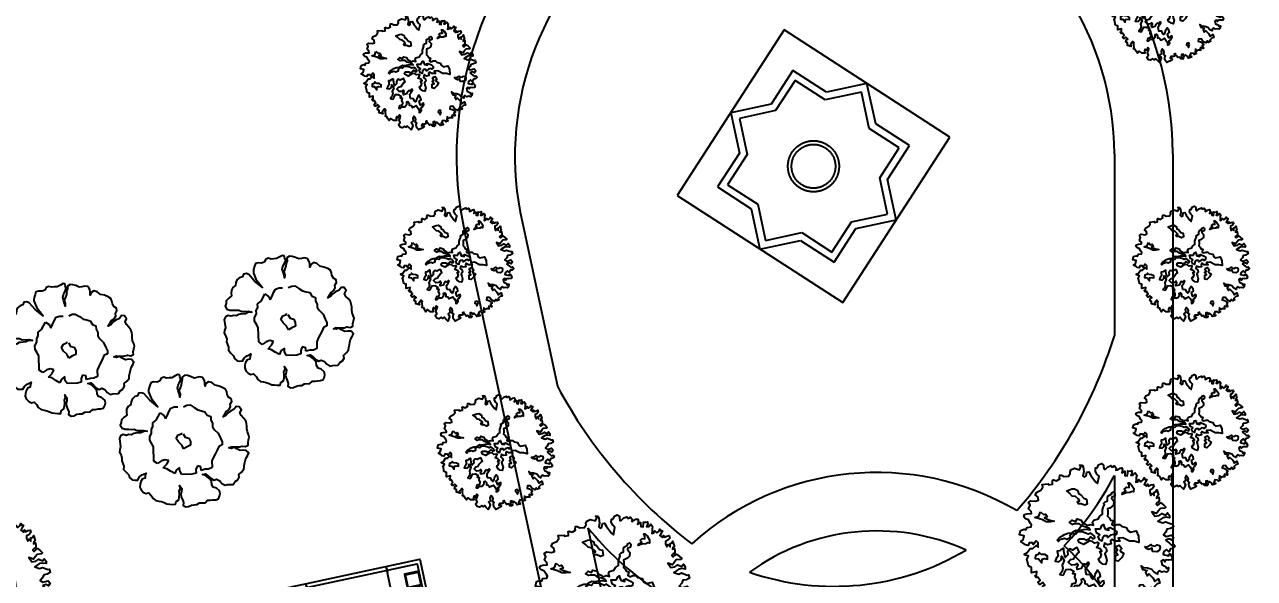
# Model space of a CAD drawing. Header units: inches. Extents: x -48022 to 80112, y -8164 to 5118.
# Drawn here: x 63369 to 65391, y 2046 to 2956 of the extents above; entities that cross this region are included whole.
import ezdxf
from ezdxf.xclip import XClip

# ---------------------------------------------------------------- set-up
doc = ezdxf.new("R2010")
doc.units = ezdxf.units.IN
doc.header["$LTSCALE"] = 10
doc.header["$XCLIPFRAME"] = 0
doc.header["$PDMODE"] = 32
doc.linetypes.add('Amconstr', pattern=[9999, 9999, 0])
for name, color, linetype in [('06--LINE-2', 2, 'Continuous'), ('MS GATE', 1, 'Continuous'), ('roads & footpath', 161, 'Continuous'), ('trees', 109, 'Continuous')]:
    doc.layers.add(name, color=color, linetype=linetype)
doc.layers.add('07--DIM-3', color=3, linetype='Continuous', lineweight=35)
doc.styles.add('TIME NEW', font='times.ttf')
doc.dimstyles.new('Copy of Dim 1-32', dxfattribs={"dimtxt": 120, "dimasz": 96, "dimexe": 96, "dimexo": 96, "dimgap": 24, "dimtad": 1, "dimdec": 0, "dimzin": 3, "dimdsep": 46, "dimlunit": 4, "dimtxsty": 'TIME NEW', "dimblk": 'ARCHTICK', "dimcen": 24, "dimdle": 96, "dimclrd": 1, "dimclre": 1, "dimclrt": 3, "dimadec": 0, "dimazin": 0, "dimtfac": 1, "dimtdec": 0, "dimtofl": 0, "dimtmove": 0, "dimatfit": 3, "dimfxl": 0, "dimtolj": 1, "dimtzin": 0, "dimarcsym": 0})

# ---------------------------------------------------------------- blocks, each defined once
blk = doc.blocks.new('_ArchTick')
at = {"color": 0, "const_width": 0.15}
blk.add_lwpolyline([(-0.5, -0.5), (0.5, 0.5)], dxfattribs=at)
blk = doc.blocks.new('*D17')
at = {"layer": '07--DIM-3', "color": 1, "linetype": 'Amconstr', "lineweight": -2, "transparency": 16777216}
for p, q in [((71848.7, 4872.3), (71815.1, 5117.5)), ((55388.5, 2769.5), (71923.3, 5035.4)), ((55504.2, 2632.4), (55470.6, 2877.6))]:
    blk.add_line(p, q, dxfattribs=at)
at = {"layer": 'Defpoints', "color": 0, "linetype": 'Amconstr', "transparency": 16777216}
for p in [(71828.1, 5022.4), (71861.8, 4777.2), (55517.2, 2537.3)]:
    blk.add_point(p, dxfattribs=at)
at = {"layer": '07--DIM-3', "color": 1, "linetype": 'Amconstr', "lineweight": -2, "transparency": 16777216, "xscale": 96, "yscale": 96, "zscale": 96}
for p, rotation in [((71828.1, 5022.4), 7.80334522776029), ((55483.6, 2782.5), 187.8033452277602)]:
    blk.add_blockref('_ArchTick', p, dxfattribs=dict(at, rotation=rotation))
at = {"layer": '07--DIM-3', "color": 3, "linetype": 'Amconstr', "lineweight": 25, "transparency": 16777216, "insert": (63644.3, 3986.9), "char_height": 120, "attachment_point": 5, "rotation": 7.8033, "style": 'TIME NEW'}
blk.add_mtext('\\A1;1374\'-9"', dxfattribs=at)
blk = doc.blocks.new('Arpls006')
at = {"color": 0, "linetype": 'ByBlock'}
for points in [[(-0.0029, 0.4648), (0.006, 0.4861), (0.0241, 0.4949), (0.0386, 0.4845), (0.0386, 0.4721), (0.0423, 0.4576), (0.0511, 0.4576), (0.0671, 0.4737), (0.0884, 0.4809), (0.092, 0.4721), (0.1008, 0.4721), (0.1117, 0.4788), (0.1226, 0.4648), (0.1205, 0.4503), (0.1278, 0.4524), (0.1475, 0.4648), (0.1599, 0.4664), (0.1636, 0.4503), (0.1584, 0.4327), (0.1781, 0.4431), (0.1797, 0.4166), (0.1942, 0.4145), (0.1978, 0.4327), (0.1978, 0.4467), (0.2175, 0.4451), (0.2227, 0.4488), (0.2263, 0.4327), (0.2175, 0.4182), (0.2315, 0.4182), (0.246, 0.4327), (0.2569, 0.4182), (0.2533, 0.4036), (0.2533, 0.3896), (0.2512, 0.3715), (0.2642, 0.3751), (0.2709, 0.3896), (0.2839, 0.3751), (0.2999, 0.3876), (0.3051, 0.4), (0.3103, 0.3896), (0.3228, 0.3896), (0.3139, 0.3735), (0.3051, 0.3575), (0.3212, 0.3445), (0.3285, 0.359), (0.3336, 0.3466), (0.3497, 0.3538), (0.3658, 0.3575), (0.3694, 0.3414), (0.357, 0.3269), (0.3425, 0.3196), (0.3425, 0.3035), (0.3497, 0.2838), (0.357, 0.2983), (0.3715, 0.2838), (0.3715, 0.3056), (0.3855, 0.3108), (0.3891, 0.3217), (0.3948, 0.302), (0.4, 0.289), (0.3891, 0.2786), (0.3876, 0.2677), (0.4016, 0.2729), (0.4036, 0.2553), (0.4036, 0.2444), (0.3927, 0.2371), (0.3839, 0.2283), (0.3927, 0.2174), (0.4036, 0.2283), (0.4145, 0.2356), (0.4322, 0.2231), (0.4482, 0.207), (0.441, 0.2013), (0.4124, 0.1977), (0.3979, 0.1816), (0.3876, 0.1656), (0.357, 0.1764), (0.3767, 0.1479), (0.4036, 0.1531), (0.4233, 0.1656), (0.4467, 0.1552), (0.4591, 0.1692), (0.4716, 0.1531), (0.4716, 0.137), (0.4503, 0.1407), (0.4285, 0.137), (0.3964, 0.1158), (0.4285, 0.1049), (0.4467, 0.1121), (0.484, 0.0976), (0.4928, 0.0997), (0.4985, 0.0779), (0.4788, 0.0675), (0.4555, 0.0639), (0.4482, 0.0442), (0.4322, 0.026), (0.4503, 0.0151), (0.484, 0.0245), (0.4985, 0.0084), (0.4876, -0.0098), (0.47, -0.0009), (0.4467, -0.0098)], [(0.4467, -0.0098), (0.4731, -0.0295), (0.4861, -0.0419), (0.4985, -0.0367), (0.5094, -0.0492), (0.4949, -0.0632), (0.4788, -0.0653), (0.4679, -0.0865), (0.4534, -0.0705), (0.4358, -0.085), (0.4306, -0.1026), (0.4679, -0.1119), (0.4591, -0.1119), (0.4767, -0.099), (0.4928, -0.1223), (0.4861, -0.1384), (0.4664, -0.1405), (0.4503, -0.1384), (0.441, -0.1514), (0.4322, -0.1384), (0.4176, -0.1477), (0.4233, -0.1706), (0.4467, -0.1815), (0.4519, -0.196), (0.4664, -0.1887), (0.4643, -0.21), (0.4555, -0.2193), (0.4373, -0.2157), (0.4213, -0.2193), (0.4036, -0.21), (0.3948, -0.2193), (0.3927, -0.2333), (0.373, -0.223), (0.3554, -0.2032), (0.3285, -0.1939), (0.3051, -0.1923), (0.2854, -0.1778), (0.2942, -0.2012), (0.3248, -0.2084), (0.3139, -0.223), (0.3248, -0.2442), (0.3373, -0.2318), (0.3622, -0.2567), (0.3767, -0.2816), (0.4, -0.2639), (0.4088, -0.2925), (0.3912, -0.2961), (0.373, -0.3142), (0.3819, -0.3246), (0.3622, -0.334), (0.3518, -0.321), (0.3409, -0.3391), (0.316, -0.3282), (0.2979, -0.3033), (0.2745, -0.3049), (0.2709, -0.3246), (0.2906, -0.3303), (0.3196, -0.3516), (0.3067, -0.3625), (0.3176, -0.3786), (0.3139, -0.3874), (0.2906, -0.3801), (0.289, -0.391), (0.2942, -0.4035), (0.2818, -0.4035), (0.2673, -0.4035), (0.2605, -0.4107), (0.2481, -0.3946), (0.2445, -0.418), (0.2569, -0.4304), (0.2372, -0.4392), (0.2299, -0.4304), (0.2066, -0.4284), (0.1957, -0.4538), (0.2087, -0.4517), (0.2118, -0.4647), (0.1854, -0.4714), (0.1781, -0.459), (0.1584, -0.4429), (0.1496, -0.4538), (0.1402, -0.4377), (0.1262, -0.4392), (0.1262, -0.461), (0.1459, -0.4698), (0.1351, -0.4807), (0.119, -0.4787), (0.1081, -0.4626), (0.092, -0.4678), (0.0796, -0.4517), (0.0599, -0.4356), (0.0708, -0.432), (0.0563, -0.459), (0.0314, -0.459), (0.0241, -0.4735), (0.0365, -0.4698), (0.0454, -0.4823), (0.0402, -0.4896), (-0.0044, -0.5108), (-0.0205, -0.4875), (-0.0226, -0.4626), (-0.0169, -0.4517), (-0.0314, -0.4413), (-0.0262, -0.4195), (-0.0329, -0.4019), (-0.0459, -0.391), (-0.0547, -0.4107), (-0.0495, -0.432), (-0.0671, -0.4465), (-0.0599, -0.4574), (-0.0526, -0.4735), (-0.0692, -0.5108), (-0.0868, -0.4932), (-0.1014, -0.4771), (-0.1138, -0.4875), (-0.1263, -0.4771), (-0.1475, -0.4911), (-0.1657, -0.4859), (-0.1802, -0.4647), (-0.1657, -0.445), (-0.1745, -0.4252), (-0.1657, -0.4035), (-0.1605, -0.3874), (-0.1708, -0.3786), (-0.1833, -0.4035), (-0.1942, -0.3926), (-0.1999, -0.4055), (-0.1962, -0.4284), (-0.2211, -0.4284), (-0.246, -0.4107), (-0.2605, -0.4284), (-0.2714, -0.4123), (-0.2782, -0.3983), (-0.2963, -0.391), (-0.2911, -0.3801), (-0.2942, -0.3568), (-0.2963, -0.3443), (-0.2911, -0.3391), (-0.3015, -0.3267), (-0.3233, -0.3537), (-0.316, -0.3697), (-0.3482, -0.3604), (-0.3482, -0.3391), (-0.3642, -0.3303), (-0.3591, -0.3106), (-0.3466, -0.3049), (-0.3627, -0.2888), (-0.3803, -0.3013), (-0.3824, -0.3013), (-0.3928, -0.2873), (-0.3788, -0.2748), (-0.3928, -0.253), (-0.4036, -0.2551), (-0.4125, -0.2442), (-0.4021, -0.239), (-0.4, -0.2157), (-0.4342, -0.2245), (-0.4342, -0.2069), (-0.4342, -0.1887), (-0.4446, -0.1851), (-0.4555, -0.1778), (-0.4576, -0.169), (-0.4627, -0.1405), (-0.4679, -0.1368), (-0.4643, -0.1332), (-0.4539, -0.1135), (-0.4736, -0.1083), (-0.4825, -0.1011), (-0.4627, -0.0902), (-0.4446, -0.0632), (-0.427, -0.0632), (-0.4036, -0.0435), (-0.3912, -0.0564), (-0.3912, -0.0274), (-0.4036, -0.0134), (-0.4218, -0.0383), (-0.4285, -0.0274), (-0.4503, -0.0274), (-0.4576, -0.0435), (-0.4752, -0.0404), (-0.4825, -0.0331), (-0.5058, -0.0186), (-0.4897, -0.0077), (-0.4825, 0.0188), (-0.513, 0.026), (-0.5073, 0.0546), (-0.484, 0.0618), (-0.4716, 0.0582), (-0.4643, 0.0743), (-0.4379, 0.0779), (-0.4342, 0.0903), (-0.4415, 0.1012), (-0.4576, 0.1261), (-0.4752, 0.1318), (-0.4861, 0.1443), (-0.4804, 0.1588), (-0.4643, 0.164), (-0.4358, 0.1656), (-0.4379, 0.1801), (-0.4539, 0.1962), (-0.4446, 0.2211), (-0.4555, 0.2392), (-0.4394, 0.2501), (-0.4088, 0.2465), (-0.3891, 0.2532), (-0.3928, 0.275), (-0.4109, 0.289), (-0.4, 0.3072), (-0.3731, 0.3196), (-0.3606, 0.3393), (-0.3642, 0.3575), (-0.3248, 0.3611), (-0.3233, 0.3538), (-0.2963, 0.359), (-0.2963, 0.3699), (-0.2979, 0.3839), (-0.2927, 0.3876), (-0.2911, 0.3876), (-0.2714, 0.3808), (-0.2497, 0.3933), (-0.2517, 0.4), (-0.2497, 0.4182), (-0.2388, 0.4182), (-0.2211, 0.4093), (-0.189, 0.4109), (-0.189, 0.4166), (-0.1802, 0.429), (-0.1817, 0.4379), (-0.1765, 0.4524), (-0.1532, 0.4628), (-0.119, 0.4539), (-0.1102, 0.4737), (-0.119, 0.4845), (-0.1029, 0.4845), (-0.0957, 0.4721), (-0.092, 0.4394), (-0.0977, 0.4145), (-0.0868, 0.4057), (-0.076, 0.413), (-0.0723, 0.4379), (-0.0583, 0.4394), (-0.0459, 0.4166), (-0.0132, 0.3735), (-0.0008, 0.3627), (0.0096, 0.4109), (-0.0044, 0.4254), (-0.0153, 0.4451), (-0.0132, 0.4664), (-0.0029, 0.4648)]]:
    blk.add_lwpolyline(points, dxfattribs=at)
for points in [[(-0.1709, 0.327), (-0.153, 0.3288), (-0.1298, 0.3163), (-0.1262, 0.2983), (-0.1118, 0.2913), (-0.092, 0.2663), (-0.0725, 0.2608), (-0.0689, 0.2267), (-0.085, 0.2197), (-0.11, 0.2304), (-0.1262, 0.2304), (-0.1335, 0.2447), (-0.1192, 0.2502), (-0.1262, 0.2608), (-0.146, 0.277), (-0.1673, 0.2806), (-0.1871, 0.302), (-0.2032, 0.3145)], [(0.1745, 0.3251), (0.1907, 0.3379), (0.2068, 0.3361), (0.2068, 0.3523), (0.1995, 0.3681), (0.2087, 0.3681), (0.2211, 0.3556), (0.2373, 0.3306), (0.2355, 0.3075), (0.2263, 0.3108), (0.212, 0.3038), (0.187, 0.302), (0.162, 0.2913), (0.1657, 0.3038), (0.1852, 0.3145)], [(-0.3769, 0.1767), (-0.3571, 0.1587), (-0.3428, 0.1624), (-0.3321, 0.1444), (-0.3501, 0.1374), (-0.3141, 0.1231), (-0.2855, 0.1158), (-0.3105, 0.1121), (-0.3391, 0.1121), (-0.3678, 0.1264), (-0.4125, 0.1389), (-0.3876, 0.1481)], [(0.3089, -0.0507), (0.3196, -0.0525), (0.3357, -0.0491), (0.3518, -0.0382), (0.3555, -0.0455), (0.3787, -0.0491), (0.3911, -0.04), (0.4073, -0.0436), (0.4109, -0.058), (0.4073, -0.076), (0.3893, -0.0866), (0.3662, -0.0848), (0.3625, -0.083), (0.3589, -0.0741), (0.3589, -0.0616), (0.3375, -0.0705), (0.3196, -0.0635)], [(-0.3714, -0.1028), (-0.3857, -0.0903), (-0.3912, -0.1028), (-0.4089, -0.1098), (-0.4107, -0.1296), (-0.3894, -0.1314), (-0.3678, -0.1582), (-0.3659, -0.1333), (-0.3516, -0.1296), (-0.3303, -0.1333), (-0.3303, -0.1153), (-0.3483, -0.1046)], [(0.1962, -0.3515), (0.1852, -0.3372), (0.1709, -0.3426), (0.1691, -0.3551), (0.1818, -0.3658), (0.187, -0.3786)]]:
    blk.add_lwpolyline(points, close=True, dxfattribs=at)
at = {"layer": 'trees', "color": 32, "linetype": 'ByBlock'}
for points in [[(-0.2657, -0.0092), (-0.2477, 0.0103), (-0.2297, 0.021), (-0.2191, 0.0283), (-0.1959, 0.0371), (-0.1688, 0.0389), (-0.1636, 0.0463), (-0.142, 0.0569), (-0.1243, 0.0551), (-0.0939, 0.0606), (-0.0759, 0.0624), (-0.0491, 0.0588), (-0.0579, 0.0694), (-0.0795, 0.0767), (-0.1027, 0.0838), (-0.1207, 0.0981), (-0.153, 0.0981), (-0.1655, 0.0944), (-0.185, 0.1069), (-0.1673, 0.1231), (-0.1457, 0.1142), (-0.135, 0.1304), (-0.1082, 0.1231), (-0.1009, 0.1069), (-0.0759, 0.0944), (-0.0704, 0.0874), (-0.0491, 0.0944), (-0.0275, 0.0892), (-0.0329, 0.1087), (-0.0256, 0.1212), (0.003, 0.1304), (0.0137, 0.1484), (0.0317, 0.1609), (0.0317, 0.1895), (0.0368, 0.2057), (0.0441, 0.2252), (0.0387, 0.2325), (0.0493, 0.2432), (0.0655, 0.2502), (0.0655, 0.2663), (0.0673, 0.2806), (0.0923, 0.295), (0.0908, 0.3023), (0.1051, 0.3093), (0.1139, 0.3005), (0.1121, 0.2806), (0.0923, 0.2736), (0.0908, 0.2645), (0.0959, 0.2593), (0.1066, 0.2468), (0.1051, 0.2215), (0.0908, 0.209), (0.0798, 0.202), (0.0655, 0.1965), (0.0673, 0.184), (0.0673, 0.166), (0.0655, 0.1484), (0.078, 0.1356), (0.0834, 0.1231), (0.1014, 0.1197), (0.0941, 0.0944), (0.1066, 0.0874), (0.1264, 0.0944), (0.1444, 0.0944), (0.1569, 0.0819), (0.1873, 0.0749), (0.198, 0.0533), (0.216, 0.0426), (0.2534, 0.0514), (0.2678, 0.0176), (0.2714, -0.0238), (0.241, -0.0165), (0.2087, -0.0165), (0.1657, 0.0066), (0.1337, 0.0033), (0.1462, -0.0165), (0.1121, -0.0165), (0.0941, -0.004), (0.0853, -0.0165), (0.0889, -0.0345), (0.0655, -0.0397), (0.046, -0.029), (0.0405, -0.0507), (0.0566, -0.065), (0.0603, -0.0827), (0.0478, -0.0988), (0.053, -0.1186), (0.0603, -0.1418), (0.053, -0.1704), (0.0332, -0.1671), (0.0137, -0.1528), (0.0045, -0.1329), (0.0189, -0.1241), (0.0243, -0.1043), (0.0137, -0.0845), (0.028, -0.0811), (0.0155, -0.0668), (-0.008, -0.0577), (0.003, -0.0415), (0.0082, -0.029), (-0.0006, -0.0254), (-0.0204, -0.029), (-0.0329, -0.0184), (-0.0543, -0.0147), (-0.0704, -0.0238), (-0.0939, -0.0382), (-0.1207, -0.0254), (-0.1277, -0.0092), (-0.117, -0.0004), (-0.0902, -0.0004), (-0.0777, -0.0092), (-0.0579, -0.0004), (-0.0473, 0.0121), (-0.0311, -0.0004), (-0.0186, 0.0051), (-0.0204, 0.0176), (-0.0311, 0.0265), (-0.0454, 0.0371), (-0.0616, 0.0301), (-0.0741, 0.0353), (-0.1027, 0.0444), (-0.1332, 0.0426), (-0.1438, 0.0301), (-0.1655, 0.0338), (-0.1831, 0.0228), (-0.1816, 0.0051), (-0.2029, -0.004), (-0.2173, 0.0015), (-0.2495, -0.0077), (-0.2584, -0.0184)], [(0.0189, 0.0658), (0.0277, 0.0871), (0.0387, 0.0926), (0.042, 0.0783), (0.0493, 0.0621), (0.0743, 0.0566), (0.0655, 0.0673), (0.0816, 0.0728), (0.1118, 0.0585), (0.1261, 0.046), (0.1246, 0.0298), (0.1103, 0.021), (0.1048, 0.028), (0.085, 0.0228), (0.0655, 0.0085), (0.0618, 0.0191), (0.042, 0.0191), (0.0313, 0.0048), (0.0277, -0.015), (0.0115, -0.0077), (0.0027, 0.0155), (0.0134, 0.0261), (-0.008, 0.0386), (-0.0153, 0.0658)], [(-0.2227, -0.0616), (-0.2425, -0.0723), (-0.248, -0.0793), (-0.2657, -0.0811), (-0.2605, -0.1153), (-0.273, -0.1296), (-0.28, -0.1476), (-0.255, -0.1509), (-0.2407, -0.1384), (-0.2371, -0.1153), (-0.2209, -0.1421), (-0.2337, -0.1744), (-0.23, -0.1924), (-0.2337, -0.2155), (-0.2495, -0.2354), (-0.2282, -0.2405), (-0.2194, -0.228), (-0.2066, -0.2012), (-0.1816, -0.1994), (-0.1566, -0.2137), (-0.1655, -0.228), (-0.1478, -0.2317), (-0.153, -0.253), (-0.1441, -0.2728), (-0.146, -0.2927), (-0.1691, -0.2997), (-0.1764, -0.3213), (-0.1621, -0.3213), (-0.1478, -0.307), (-0.1225, -0.307), (-0.1048, -0.2853), (-0.1064, -0.2655), (-0.0957, -0.2622), (-0.085, -0.2765), (-0.085, -0.2942), (-0.0689, -0.2978), (-0.0564, -0.3158), (-0.0439, -0.3085), (-0.0241, -0.2978), (-0.0116, -0.314), (0.0027, -0.3356), (0.0009, -0.357), (0.0115, -0.3551), (0.0225, -0.3372), (0.0152, -0.3228), (0.0277, -0.3122), (0.042, -0.289), (0.0402, -0.2765), (0.0277, -0.2817), (0.0134, -0.2942), (0.0082, -0.2799), (0.0009, -0.2603), (0.0189, -0.2479), (0.0152, -0.228), (-0.0009, -0.2067), (-0.008, -0.2174), (-0.0189, -0.2354), (-0.0204, -0.2512), (-0.0296, -0.2655), (-0.0384, -0.2585), (-0.0476, -0.2369), (-0.0744, -0.2354), (-0.0777, -0.2192), (-0.0795, -0.1976), (-0.0671, -0.1796), (-0.0564, -0.1619), (-0.0619, -0.1546), (-0.0777, -0.1707), (-0.0887, -0.1653), (-0.0994, -0.1781), (-0.1082, -0.1957), (-0.135, -0.203), (-0.1368, -0.1887), (-0.128, -0.1744), (-0.1368, -0.1619), (-0.1493, -0.1726), (-0.1728, -0.1744), (-0.1941, -0.1546), (-0.178, -0.1366), (-0.1566, -0.1314), (-0.1478, -0.1153), (-0.135, -0.0991), (-0.1207, -0.0885), (-0.128, -0.0705), (-0.135, -0.058), (-0.1478, -0.065), (-0.1655, -0.0741), (-0.1834, -0.0668), (-0.1978, -0.0848), (-0.1959, -0.1064), (-0.2139, -0.1241), (-0.2194, -0.0936), (-0.2227, -0.0811)], [(0.1191, -0.0507), (0.1422, -0.0418), (0.1584, -0.0635), (0.1477, -0.0778), (0.1547, -0.0866), (0.1727, -0.0973), (0.1584, -0.1241), (0.1352, -0.1476), (0.1173, -0.1421), (0.1173, -0.1098), (0.1334, -0.1064), (0.1154, -0.0848), (0.1298, -0.076)]]:
    blk.add_lwpolyline(points, close=True, dxfattribs=at)
blk = doc.blocks.new('ARPLS501')
at = {"layer": 'trees', "color": 24, "linetype": 'Continuous'}
for p, q in [((-0.2014, 0.1625), (-0.1859, 0.1897)), ((-0.1859, 0.1897), (-0.1704, 0.2168)), ((-0.1704, 0.2168), (-0.1432, 0.1974)), ((-0.1432, 0.1974), (-0.1315, 0.1703)), ((-0.1315, 0.1703), (-0.116, 0.1974)), ((-0.116, 0.1974), (-0.1044, 0.2246)), ((-0.1044, 0.2246), (-0.0889, 0.2517)), ((-0.0889, 0.2517), (-0.0617, 0.2595)), ((-0.0617, 0.2595), (-0.0345, 0.2595)), ((0.0082, 0.2595), (0.0353, 0.2711)), ((0.0353, 0.2711), (0.0586, 0.2711)), ((0.0586, 0.2711), (0.0897, 0.2517)), ((0.0897, 0.2517), (0.1168, 0.2323)), ((0.1168, 0.2323), (0.144, 0.2246)), ((0.144, 0.2246), (0.1711, 0.2168)), ((0.1711, 0.2168), (0.1867, 0.1897)), ((0.1867, 0.1897), (0.2138, 0.178)), ((-0.2402, 0.0927), (-0.2286, 0.116)), ((-0.2286, 0.1431), (-0.2014, 0.1625)), ((-0.2286, 0.116), (-0.2286, 0.1431)), ((0.2138, 0.178), (0.2138, 0.1509)), ((0.2138, 0.1509), (0.2255, 0.1276)), ((0.2255, 0.1276), (0.2255, 0.1005)), ((0.2255, 0.1005), (0.241, 0.0772)), ((-0.2557, 0.0384), (-0.2402, 0.0656)), ((-0.2557, 0.0113), (-0.2557, 0.0384)), ((-0.2402, -0.0159), (-0.2557, 0.0113)), ((-0.2402, 0.0656), (-0.2402, 0.0927)), ((-0.0539, 0.019), (-0.0384, 0.0462)), ((-0.0384, -0.0081), (-0.0539, 0.019)), ((-0.0384, 0.0462), (-0.0112, 0.0539)), ((-0.0112, 0.0539), (-0.0112, 0.0617)), ((0.0004, 0.0539), (0.0159, 0.0268)), ((0.0159, 0.0268), (0.0431, 0.019)), ((0.0431, 0.019), (0.0547, -0.0081)), ((0.241, 0.0772), (0.2682, 0.05)), ((0.2682, 0.05), (0.2837, 0.0113)), ((0.2837, 0.0113), (0.2953, -0.0159)), ((-0.2286, -0.0392), (-0.2402, -0.0159)), ((-0.2286, -0.1477), (-0.2286, -0.0392)), ((-0.0112, -0.0353), (-0.0384, -0.0081)), ((0.0004, -0.0624), (-0.0112, -0.0353)), ((0.0276, -0.0469), (0.0004, -0.0624)), ((0.0547, -0.0353), (0.0276, -0.0469)), ((0.0547, -0.0081), (0.0547, -0.0353)), ((0.2565, -0.0779), (0.241, -0.1051)), ((0.2682, -0.0508), (0.2565, -0.0779)), ((0.2953, -0.0392), (0.2682, -0.0508)), ((0.2953, -0.0159), (0.2953, -0.0392)), ((-0.2014, -0.1671), (-0.2286, -0.1477)), ((-0.1704, -0.1477), (-0.2014, -0.1671)), ((-0.1432, -0.14), (-0.1704, -0.1477)), ((-0.1587, -0.202), (-0.1315, -0.1749)), ((-0.116, -0.1477), (-0.1432, -0.14)), ((-0.1315, -0.1749), (-0.116, -0.1477)), ((0.2255, -0.1322), (0.2138, -0.1594)), ((0.2138, -0.1594), (0.2138, -0.2098)), ((0.241, -0.1051), (0.2255, -0.1322)), ((-0.1315, -0.2098), (-0.1587, -0.202)), ((-0.1044, -0.2292), (-0.1315, -0.2098)), ((-0.0733, -0.2486), (-0.1044, -0.2292)), ((-0.0617, -0.2214), (-0.0733, -0.2486)), ((-0.0345, -0.202), (-0.0617, -0.2214)), ((-0.0345, -0.2292), (-0.0345, -0.202)), ((-0.019, -0.2563), (-0.0345, -0.2292)), ((0.0586, -0.2563), (-0.019, -0.2563)), ((0.0897, -0.2486), (0.0586, -0.2563)), ((0.1013, -0.1943), (0.0897, -0.2214)), ((0.0897, -0.2214), (0.0897, -0.2486)), ((0.1285, -0.202), (0.1013, -0.1943)), ((0.1285, -0.2292), (0.1285, -0.202)), ((0.1595, -0.2214), (0.1285, -0.2292)), ((0.1867, -0.2214), (0.1595, -0.2214)), ((0.2138, -0.2098), (0.1867, -0.2214))]:
    blk.add_line(p, q, dxfattribs=at)
at = {"layer": 'trees'}
blk.add_lwpolyline([(0.1618, 0.478), (0.1361, 0.4832), (0.1156, 0.478), (0.0951, 0.4754), (0.0694, 0.4883), (0.0464, 0.4959), (0.0258, 0.4985), (0.0053, 0.4857), (0.0053, 0.4651), (-0.0024, 0.4446), (-0.005, 0.424), (-0.0127, 0.4036), (-0.0229, 0.3805), (-0.0153, 0.3547), (-0.0177, 0.3342), (-0.0203, 0.3547), (-0.028, 0.3805), (-0.0332, 0.401), (-0.028, 0.424), (-0.0153, 0.4446), (-0.005, 0.4677), (-0.0127, 0.4908), (-0.0148, 0.5036), (-0.028, 0.5062), (-0.0485, 0.4959), (-0.0741, 0.4832), (-0.0947, 0.4832), (-0.1152, 0.4806), (-0.1358, 0.4883), (-0.1563, 0.4806), (-0.1692, 0.46), (-0.1896, 0.4524), (-0.2153, 0.4548), (-0.2359, 0.4498), (-0.2435, 0.4292), (-0.2512, 0.4061), (-0.2539, 0.3928), (-0.2537, 0.3805), (-0.2358, 0.3317), (-0.187, 0.2649), (-0.246, 0.3163), (-0.2897, 0.3676), (-0.3102, 0.3753), (-0.3307, 0.3728), (-0.3384, 0.3523), (-0.359, 0.3471), (-0.382, 0.3291), (-0.3896, 0.3086), (-0.3922, 0.2881), (-0.4128, 0.2727), (-0.4256, 0.2522), (-0.4281, 0.229), (-0.4256, 0.2085), (-0.4461, 0.1932), (-0.4666, 0.1726), (-0.4692, 0.1521), (-0.4769, 0.1315), (-0.4641, 0.1084), (-0.441, 0.1007), (-0.4154, 0.1007), (-0.3948, 0.0981), (-0.3717, 0.0981), (-0.3512, 0.0879), (-0.2999, 0.0879), (-0.2742, 0.0802), (-0.2999, 0.0802), (-0.323, 0.0699), (-0.3435, 0.0699), (-0.364, 0.0673), (-0.3745, 0.0665), (-0.3946, 0.0565), (-0.4151, 0.0589), (-0.4356, 0.0538), (-0.4562, 0.0615), (-0.4766, 0.0512), (-0.4862, 0.0308), (-0.4795, -0.0328), (-0.4871, -0.0533), (-0.4897, -0.0738), (-0.4769, -0.097), (-0.4718, -0.12), (-0.4743, -0.1405), (-0.4589, -0.1816), (-0.4615, -0.2048), (-0.4436, -0.2279), (-0.423, -0.2483), (-0.4178, -0.2688), (-0.3974, -0.2869), (-0.3769, -0.2894), (-0.3564, -0.2894), (-0.3435, -0.2688), (-0.323, -0.2509), (-0.3025, -0.2432), (-0.2914, -0.2377), (-0.2973, -0.2535), (-0.2999, -0.2766), (-0.3205, -0.2817), (-0.3332, -0.3022), (-0.3384, -0.3228), (-0.3409, -0.3433), (-0.3332, -0.3639), (-0.3153, -0.3844), (-0.2947, -0.3947), (-0.2742, -0.3895), (-0.2563, -0.41), (-0.2435, -0.4332), (-0.223, -0.4485), (-0.1998, -0.4537), (-0.1793, -0.4588), (-0.1589, -0.4666), (-0.1384, -0.4768), (-0.1178, -0.4793), (-0.0973, -0.4819), (-0.0741, -0.4819), (-0.0691, -0.4614), (-0.0485, -0.4485), (-0.0435, -0.4281), (-0.0409, -0.4023), (-0.0435, -0.3818), (-0.0332, -0.3613), (-0.0383, -0.3407), (-0.0229, -0.3639), (-0.0255, -0.387), (-0.0306, -0.4075), (-0.028, -0.4281), (-0.0203, -0.4485), (-0.0127, -0.4716), (-0.0153, -0.4922), (0.0053, -0.505), (0.0258, -0.5024), (0.049, -0.4922), (0.0694, -0.4896), (0.0899, -0.4896), (0.1104, -0.4768), (0.1515, -0.4768), (0.1721, -0.4588), (0.1926, -0.4588), (0.213, -0.4563), (0.2336, -0.4563), (0.2541, -0.4511), (0.2644, -0.4306), (0.2694, -0.41), (0.2644, -0.3895), (0.2412, -0.3689), (0.2182, -0.3613), (0.2079, -0.3407), (0.2053, -0.3151), (0.1848, -0.2894), (0.1618, -0.2688), (0.1387, -0.2612), (0.1618, -0.2561), (0.1823, -0.274), (0.2027, -0.2946), (0.2233, -0.3074), (0.2438, -0.2996), (0.2694, -0.3125), (0.2849, -0.3331), (0.3079, -0.3484), (0.3284, -0.3433), (0.3695, -0.3433), (0.3849, -0.3228), (0.4054, -0.3099), (0.4183, -0.2894), (0.4157, -0.2688), (0.4362, -0.2509), (0.4541, -0.2304), (0.4567, -0.2098), (0.4618, -0.1893), (0.467, -0.1687), (0.4721, -0.1482), (0.485, -0.1277), (0.4952, -0.1073), (0.4773, -0.0867), (0.4541, -0.0841), (0.431, -0.0867), (0.4054, -0.0738), (0.3849, -0.061), (0.3643, -0.0686), (0.3439, -0.0636), (0.3643, -0.0559), (0.3849, -0.0584), (0.4259, -0.0584), (0.4465, -0.0533), (0.4721, -0.0584), (0.4926, -0.0481), (0.4926, -0.0276), (0.4977, -0.0072), (0.5029, 0.0134), (0.4977, 0.0339), (0.49, 0.0545), (0.4876, 0.0776), (0.4876, 0.0981), (0.485, 0.1187), (0.4798, 0.1392), (0.4644, 0.1598), (0.4465, 0.1803), (0.4362, 0.2008), (0.4491, 0.2238), (0.4336, 0.247), (0.4106, 0.2496), (0.3951, 0.229), (0.3669, 0.2162), (0.3464, 0.2033), (0.3284, 0.1829), (0.3079, 0.1726), (0.3208, 0.1932), (0.3336, 0.2136), (0.3542, 0.2264), (0.3669, 0.247), (0.3643, 0.2675), (0.3772, 0.2881), (0.3746, 0.3086), (0.3542, 0.3215), (0.3439, 0.342), (0.3413, 0.3625), (0.3336, 0.3831), (0.3131, 0.3958), (0.2849, 0.4087), (0.2541, 0.4164), (0.231, 0.4369), (0.2053, 0.4446), (0.1848, 0.4318), (0.1771, 0.4113), (0.1771, 0.4343), (0.1745, 0.4548)], close=True, dxfattribs=at)
blk = doc.blocks.new('pdf plan')
for points in [[(168.84, 451.41), (168.37, 451.41), (168.37, 449.08), (168.67, 449.08), (168.67, 451.06)], [(168.84, 451.41), (168.67, 451.06), (169.35, 449.08), (169.51, 449.42), (169.5, 449.44), (169.5, 449.47), (169.48, 449.54), (169.43, 449.67), (169.4, 449.75)], [(170.62, 451.41), (170.19, 451.41), (169.65, 449.8), (169.65, 449.77), (169.6, 449.7), (169.58, 449.62), (169.56, 449.57), (169.55, 449.51), (169.51, 449.46), (169.51, 449.42), (169.35, 449.08), (169.65, 449.08), (170.32, 451.03)], [(170.62, 451.41), (170.32, 451.03), (170.32, 449.08), (170.62, 449.08)]]:
    blk.add_hatch(color=250).paths.add_polyline_path(points)
at = {"color": 250, "linetype": 'Continuous', "lineweight": -2}
for points in [[(168.08, 448.12), (168.08, 443.47), (172.76, 443.47), (172.76, 448.12)], [(172.49, 447.87), (172.49, 443.75), (168.36, 443.75), (168.36, 447.87)]]:
    blk.add_lwpolyline(points, close=True, dxfattribs=at)
for points in [[(151.63, 438.21), (166.42, 438.21), (166.42, 438.21)], [(171.75, 438.21), (157.26, 438.21), (157.26, 438.21)], [(159.01, 410.19), (159.01, 439.95), (159.01, 439.95)], [(159.01, 358.82), (159.01, 413.7), (159.01, 413.7)], [(151.63, 411.94), (166.42, 411.94), (166.42, 411.94)], [(172.97, 411.94), (157.26, 411.94), (157.26, 411.94)], [(171.71, 411.94), (157.26, 411.94), (157.26, 411.94)]]:
    blk.add_lwpolyline(points, dxfattribs=at)

msp = doc.modelspace()

# ---------------------------------------------------------------- linework, layer by layer
at = {"layer": '06--LINE-2', "lineweight": -3}
for p, q in [((64187.7, 2630.8), (64245.5, 2362.1)), ((64093.9, 2610.6), (64545.4, 509.9)), ((64295.5, 2129.3), (64341.5, 1915.2))]:
    msp.add_line(p, q, dxfattribs=at)
at = {"layer": '06--LINE-2', "linetype": 'Amconstr', "lineweight": 25}
msp.add_lwpolyline([(64618, 2947.6), (64442.2, 2675.5), (64714.3, 2499.6), (64890.2, 2771.7)], close=True, dxfattribs=at)
msp.add_lwpolyline([(64618, 2947.6), (64442.2, 2675.5), (64714.3, 2499.6), (64890.2, 2771.7)], close=True, dxfattribs=at)
at = {"layer": '06--LINE-2', "lineweight": -3}
for points in [[(65160.8, 2744.2), (65160.8, 2445.2)], [(65256.8, 2744.2), (65256.8, 664.9)], [(65160.8, 2215.3), (65160.8, 1998.1)]]:
    msp.add_lwpolyline(points, dxfattribs=at)
for centre, radius, start, end in [((64668.1, 2740.5), 588.7, 0.3617, 192.7459), ((64668.1, 2740.2), 492.7, 0.4638, 192.834), ((64401, 2680.7), 795.5, 318.8942, 342.7775), ((64947.3, 2736.5), 795.5, 208.0773, 232.772), ((64770.4, 1766.2), 454.1, 59.5732, 132.093), ((64699.7, 2458.5), 521.3, 316.561, 332.2003), ((64699.7, 2458.5), 521.3, 219.1515, 235.1052), ((64770.4, 1766.2), 358.1, 65.8389, 125.8273), ((64699.7, 2458.5), 425.3, 250.94, 300.7263), ((64770.4, 1766.2), 454.1, 30.714, 47.328)]:
    msp.add_arc(centre, radius, start, end, dxfattribs=at)
at = {"layer": 'MS GATE', "linetype": 'Amconstr', "lineweight": 25}
for points in [[(64754.1, 2859.7), (64687.7, 2845.4), (64632.3, 2881.2), (64596.5, 2825.8), (64530.1, 2811.5), (64544.4, 2745.2)], [(64544.4, 2745.2), (64508.5, 2689.7), (64564, 2653.9), (64578.2, 2587.5), (64644.6, 2601.8), (64700, 2566), (64735.9, 2621.4), (64802.2, 2635.7), (64788, 2702), (64823.8, 2757.5), (64768.4, 2793.3), (64754.1, 2859.7)], [(64757.7, 2785.9), (64744.9, 2845.4), (64685.4, 2832.6), (64635.9, 2864.6), (64603.8, 2815.1), (64544.4, 2802.3), (64557.1, 2742.8)], [(64728.5, 2632.1), (64788, 2644.9), (64775.2, 2704.4), (64807.2, 2753.9), (64757.7, 2785.9)], [(64557.1, 2742.8), (64525.1, 2693.3), (64574.7, 2661.3)], [(64574.7, 2661.3), (64587.5, 2601.8), (64647, 2614.6)], [(64647, 2614.6), (64696.5, 2582.6), (64728.5, 2632.1)]]:
    msp.add_lwpolyline(points, dxfattribs=at)
for radius in [42, 36]:
    msp.add_circle((64666.2, 2723.6), radius, dxfattribs=at)
at = {"layer": 'roads & footpath'}
for points in [[(56078.5, 46, -0.086639), (62399.1, 558.6, 0.506158), (62568.1, 749.1), (62123, 2819.8, -1), (63096.8, 3029.1), (63639.6, 503.5, 0.307294), (63767.9, 380.8, -0.000207), (63783, 378.3), (63521.2, 1596.3), (63424.2, 1575.4), (63347.3, 1933.3), (64019.2, 2077.7), (64409.6, 261.3, -0.003337), (64650.6, 210.3, -0.016564), (65835.5, -90.3, 0.206371)], [(56080.2, 40.2, -0.086636), (62398.6, 552.6, 0.506158), (62573.9, 750.4), (62128.9, 2821.1, -1), (63090.9, 3027.8), (63633.8, 502.2, 0.307294), (63766.9, 374.9, -0.000327), (63790.7, 370.9), (63525.8, 1603.4), (63428.8, 1582.6), (63354.5, 1928.7), (64014.6, 2070.5), (64404.6, 256.2, -0.00339), (64649.3, 204.4, -0.016564), (65833.9, -96, 0.206371)]]:
    msp.add_lwpolyline(points, format="xyb", dxfattribs=at)

# ---------------------------------------------------------------- block references
for p, xscale, yscale, zscale, rotation in [((63802.6, 2468.2), 215.6249999999999, 215.6249999999999, 215.6249999999999, 1.646969663011171), ((63441.8, 2421.8), 215.6249999999999, 215.6249999999999, 215.6249999999999, 1.646969663011171), ((63630.4, 2272.5), 215.625, 215.625, 215.625, 1.646969663011169)]:
    msp.add_blockref('ARPLS501', p, dxfattribs=dict(xscale=xscale, yscale=yscale, zscale=zscale, rotation=rotation))
at = {"linetype": 'Amconstr', "lineweight": 25}
ref = msp.add_blockref('pdf plan', (61587, 2414.1), dxfattribs=dict(at, xscale=5.131858713091743, yscale=5.131858713091743, zscale=5.131858713091743, rotation=282.2313422511228))
XClip(ref).set_block_clipping_path([(164.4791717222, 449.2939431408), (576.659918646, 448.5683895352), (739.282937211, 285.3718372324), (658.1213050436, 204.4954374036), (528.9983881636, 334.0737409183), (235.5965602188, 334.5902103453), (235.5625337246, 315.2600524106), (164.2434555072, 315.3855939715)])
at = {"layer": 'trees'}
for p, xscale, yscale, zscale in [((65247.7, 2989.9), 187.5, 187.5, 187.5), ((64017.6, 2879.1), 187.5, 187.5, 187.5), ((64078, 2565), 187.5, 187.5, 187.5), ((65287.3, 2565), 187.5, 187.5, 187.5), ((65287.3, 2288.7), 187.5, 187.5, 187.5), ((64144.6, 2255.5), 187.5, 187.5, 187.5), ((65133.3, 2111.5), 250, 250, 250), ((63287.1, 2036.4), 250, 250, 250), ((64337.5, 2027.3), 250, 250, 250)]:
    msp.add_blockref('Arpls006', p, dxfattribs=dict(at, xscale=xscale, yscale=yscale, zscale=zscale))

# ---------------------------------------------------------------- dimensions: what is measured, and where the dimension line sits
at = {"layer": '07--DIM-3', "linetype": 'Amconstr', "lineweight": 25}
dim = msp.add_aligned_dim(p1=(55517.2, 2537.3), p2=(71861.8, 4777.2), distance=247.5, dimstyle='Copy of Dim 1-32', dxfattribs=at)
dim.commit()
dim.dimension.update_dxf_attribs({"geometry": '*D17', "text_midpoint": (63644.3, 3986.9)})

doc.saveas('drawing.dxf')
